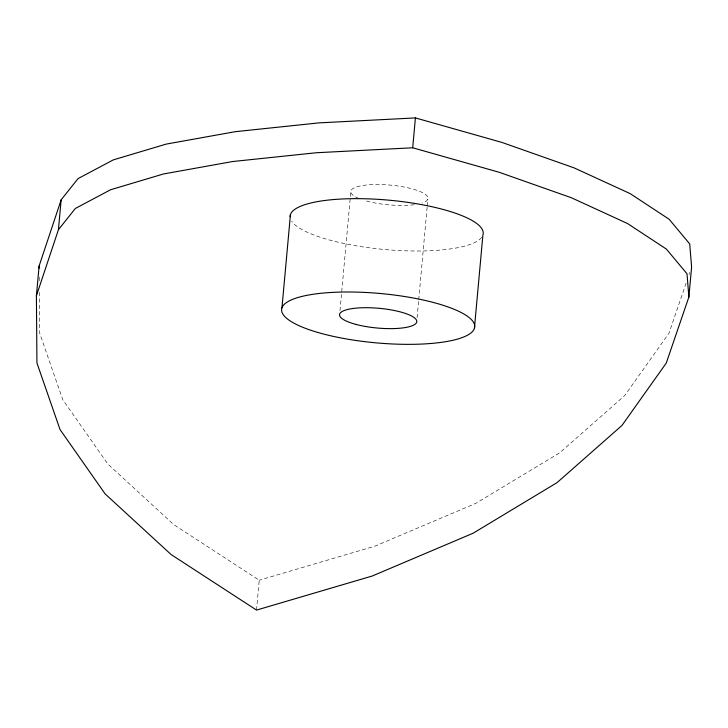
<?xml version="1.0" encoding="UTF-8"?>
<svg xmlns="http://www.w3.org/2000/svg" width="728" height="728" viewBox="0 0 728 728"><rect width="100%" height="100%" fill="white"/><g stroke="black" fill="none" stroke-linecap="round" stroke-linejoin="round"><path stroke-width="0.55" stroke-dasharray="3.64 2.73" d="M256.529 610.082L259.25 580.216L173.865 524.706L107.844 464.036L62.745 399.663L39.658 333.106L39.321 291.701M339.994 310.665L350.896 190.854M417.08 317.763L418.618 300.8M418.727 299.672L427.154 206.989M427.263 205.86L427.882 199.072M686.122 283.137L668.977 333.224L624.697 395.577L559.814 452.734L475.875 503.339L374.884 546.173L259.25 580.216M689.043 274.611L689.771 272.481M39.212 277.15L39.239 281.627M481.636 237.419A96.942 24.761 5.2 0 1 386.441 249.668A96.942 24.761 5.2 0 1 291.619 221.139M358.822 198.444A38.775 9.901 5.2 0 1 362.317 185.576A38.775 9.901 5.2 0 1 413.522 189.253A38.775 9.901 5.2 0 1 422.204 203.003M414.305 204.686A38.775 9.901 5.2 0 1 363.918 200.273"/><path stroke-width="1.09" d="M36.4 295.832L39.121 265.966L61.152 199.827L78.06 178.597L113.341 159.869L166.175 144.108L235.29 131.677L319.028 122.877L415.415 117.918L501.856 142.397L574.037 167.85L630.23 193.657L669.096 219.219L689.716 243.907L691.6 267.149L688.879 297.015L666.256 363.09L621.976 425.443L557.093 482.6L473.155 533.205L372.172 576.039L256.529 610.082L171.153 554.572L105.123 493.903L60.024 429.529L36.937 362.972L36.4 295.832L58.431 229.702L61.152 199.827M281.954 307.899L290.445 214.56M688.879 297.015L687.005 273.774L666.384 249.085L627.509 223.523L571.316 197.716L499.135 172.263L412.703 147.784L415.415 117.918M474.401 328.446A96.942 24.761 5.2 0 0 337.11 292.183A96.942 24.761 5.2 0 0 323.023 333.888A96.942 24.761 5.2 0 0 474.401 328.446L482.892 235.108A96.942 24.761 5.2 0 0 390.608 200.327A96.942 24.761 5.2 0 0 290.108 216.689M58.431 229.702L75.339 208.463L110.629 189.735L163.454 173.974L232.569 161.543L316.316 152.744L412.703 147.784M39.121 265.966L39.139 268.204M356.119 324.451A38.775 9.901 5.2 0 0 416.662 322.276A38.775 9.901 5.2 0 0 361.752 307.771A38.775 9.901 5.2 0 0 356.119 324.451"/></g></svg>
